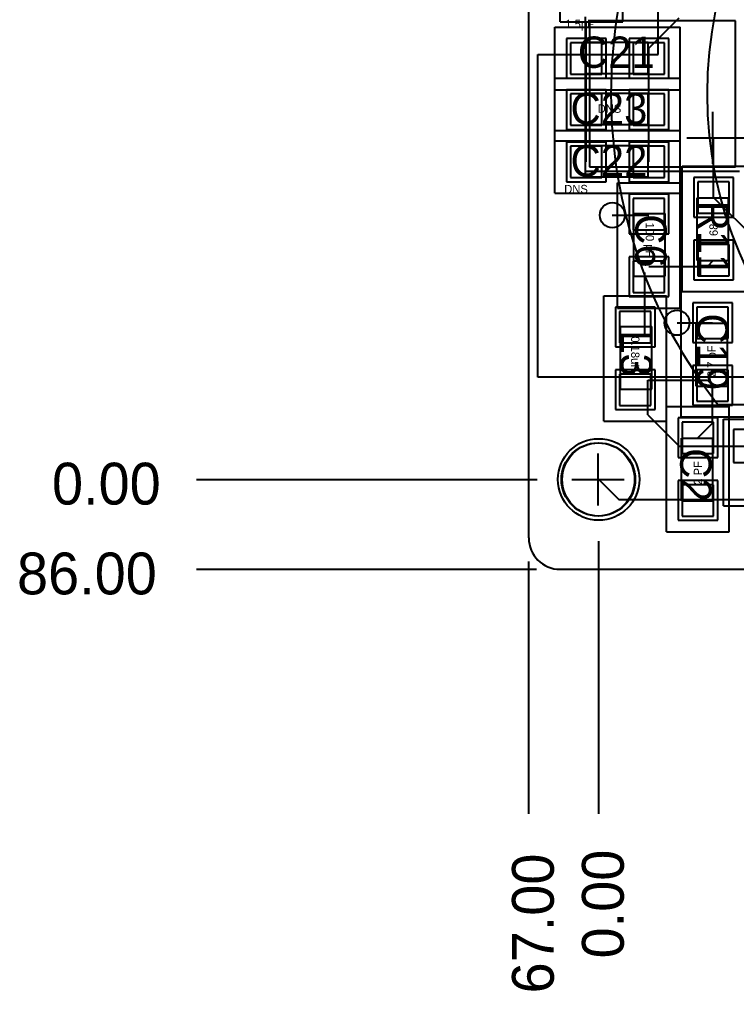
# Model space of a CAD drawing. Extents: x 8.73 to 13.33, y 4.89 to 11.88.
# Drawn here: x 8.763 to 9.45, y 6.682 to 7.611 of the extents above; entities that cross this region are included whole.
import ezdxf

# ---------------------------------------------------------------- set-up
doc = ezdxf.new("R2010")
doc.units = 0
doc.header["$MEASUREMENT"] = 0
for name, color, linetype in [('BOTTOMLAYER', 5, 'CONTINUOUS'), ('BOTTOMOVERLAY', 54, 'CONTINUOUS'), ('BOTTOMPASTE', 16, 'CONTINUOUS'), ('BOTTOMSOLDER', 6, 'CONTINUOUS'), ('MECHANICAL1', 6, 'CONTINUOUS'), ('MECHANICAL2', 216, 'CONTINUOUS'), ('MECHANICAL6', 56, 'CONTINUOUS'), ('MULTILAYER', 9, 'CONTINUOUS'), ('TOPLAYER', 1, 'CONTINUOUS'), ('TOPOVERLAY', 2, 'CONTINUOUS'), ('TOPPASTE', 8, 'CONTINUOUS'), ('TOPSOLDER', 216, 'CONTINUOUS')]:
    doc.layers.add(name, color=color, linetype=linetype)

msp = doc.modelspace()

# ---------------------------------------------------------------- linework, layer by layer
at = {"layer": 'BOTTOMLAYER'}
for p, q in [((9.374806, 7.577735), (9.374806, 7.722415)), ((9.448811, 7.609882), (9.309047, 7.609882)), ((9.309047, 7.609882), (9.309047, 7.470118)), ((9.448811, 7.470118), (9.448811, 7.609882)), ((9.259666, 7.269086), (9.259666, 7.577735)), ((9.259666, 7.577735), (9.374806, 7.577735)), ((9.309047, 7.470118), (9.448811, 7.470118)), ((9.498121, 7.269086), (9.259666, 7.269086))]:
    msp.add_line(p, q, dxfattribs=at)
for centre, radius in [((9.331, 7.424), 0.012), ((9.393, 7.321), 0.012), ((9.318, 7.171), 0.035)]:
    msp.add_circle(centre, radius, dxfattribs=at)
at = {"layer": 'BOTTOMOVERLAY'}
msp.add_line((9.432158, 7.242818), (10.191842, 7.242818), dxfattribs=at)
for start, end in [(141.960965, 180), (180, 218.039035)]:
    msp.add_arc((9.812, 7.54), 0.482283, start, end, dxfattribs=at)
at = {"layer": 'BOTTOMPASTE'}
for p, q in [((9.448811, 7.609882), (9.309047, 7.609882)), ((9.309047, 7.609882), (9.309047, 7.470118)), ((9.448811, 7.470118), (9.448811, 7.609882)), ((9.309047, 7.470118), (9.448811, 7.470118))]:
    msp.add_line(p, q, dxfattribs=at)
at = {"layer": 'BOTTOMSOLDER'}
for p, q in [((9.305047, 7.613882), (9.305047, 7.466118)), ((9.305047, 7.466118), (9.452811, 7.466118))]:
    msp.add_line(p, q, dxfattribs=at)
msp.add_circle((9.318, 7.171), 0.039, dxfattribs=at)
at = {"layer": 'MECHANICAL1'}
for p, q in [((9.305468, 7.589748), (9.365469, 7.589748)), ((9.305468, 7.559748), (9.305468, 7.589748)), ((9.365469, 7.559748), (9.365469, 7.589748)), ((9.305468, 7.559748), (9.365469, 7.559748)), ((9.305468, 7.510748), (9.305468, 7.540748)), ((9.305468, 7.540748), (9.365469, 7.540748)), ((9.365469, 7.510748), (9.365469, 7.540748)), ((9.305468, 7.510748), (9.365469, 7.510748)), ((9.305468, 7.490748), (9.365469, 7.490748)), ((9.305468, 7.460748), (9.305468, 7.490748)), ((9.365469, 7.460748), (9.365469, 7.490748)), ((9.305468, 7.460748), (9.365469, 7.460748)), ((9.412252, 7.380469), (9.412252, 7.440468)), ((9.412252, 7.440468), (9.442252, 7.440468)), ((9.442252, 7.380469), (9.442252, 7.440468)), ((9.351748, 7.425531), (9.381748, 7.425531)), ((9.351748, 7.365532), (9.351748, 7.425531)), ((9.381748, 7.365532), (9.381748, 7.425531)), ((9.412252, 7.380469), (9.442252, 7.380469)), ((9.351748, 7.365532), (9.381748, 7.365532)), ((9.338748, 7.317469), (9.368748, 7.317469)), ((9.338748, 7.257468), (9.338748, 7.317469)), ((9.368748, 7.257468), (9.368748, 7.317469)), ((9.411252, 7.320468), (9.441252, 7.320468)), ((9.411252, 7.260468), (9.411252, 7.320468)), ((9.441252, 7.260468), (9.441252, 7.320468)), ((9.411252, 7.260468), (9.441252, 7.260468)), ((9.338748, 7.257468), (9.368748, 7.257468)), ((9.397252, 7.150468), (9.397252, 7.210469)), ((9.397252, 7.210469), (9.427252, 7.210469)), ((9.427252, 7.150468), (9.427252, 7.210469)), ((9.397252, 7.150468), (9.427252, 7.150468))]:
    msp.add_line(p, q, dxfattribs=at)
msp.add_circle((9.812, 7.54003), 0.39, dxfattribs=at)
at = {"layer": 'MECHANICAL2'}
for p, q in [((8.933, 7.171), (9.259, 7.171)), ((9.318, 6.851), (9.318, 7.112)), ((8.933, 7.085), (9.2585, 7.085)), ((9.251, 6.851), (9.251, 7.0925))]:
    msp.add_line(p, q, dxfattribs=at)
at = {"layer": 'MECHANICAL6'}
for p, q in [((9.427323, 7.473), (9.427323, 7.523)), ((9.402323, 7.497999), (9.452323, 7.497999)), ((9.317323, 7.146), (9.317323, 7.196)), ((9.292323, 7.170999), (9.342323, 7.170999))]:
    msp.add_line(p, q, dxfattribs=at)
for centre in [(9.317323, 7.170999), (9.318, 7.171)]:
    msp.add_circle(centre, 0.035, dxfattribs=at)
at = {"layer": 'MULTILAYER'}
for p, q in [((9.251, 7.115), (9.251, 8.044)), ((9.281, 7.085), (10.299, 7.085))]:
    msp.add_line(p, q, dxfattribs=at)
for centre, radius in [((9.331, 7.424), 0.012), ((9.393, 7.321), 0.012), ((9.318, 7.171), 0.035)]:
    msp.add_circle(centre, radius, dxfattribs=at)
msp.add_arc((9.281, 7.115), 0.03, 180, 270, dxfattribs=at)
at = {"layer": 'TOPLAYER'}
for p, q in [((9.281, 7.609), (9.281, 8.048)), ((9.341, 7.609), (9.341, 7.642)), ((9.281, 7.609), (9.306, 7.609)), ((9.306, 7.574), (9.306, 7.609)), ((9.306, 7.609), (9.341, 7.609)), ((9.366, 7.584), (9.395, 7.613)), ((9.291, 7.589), (9.291, 7.559)), ((9.321, 7.589), (9.291, 7.589)), ((9.321, 7.559), (9.321, 7.589)), ((9.351, 7.589), (9.351, 7.559)), ((9.381, 7.589), (9.351, 7.589)), ((9.381, 7.559), (9.381, 7.589)), ((9.366, 7.475), (9.366, 7.584)), ((9.306, 7.525), (9.306, 7.574)), ((9.306, 7.557), (9.306, 7.574)), ((9.291, 7.559), (9.321, 7.559)), ((9.351, 7.559), (9.381, 7.559)), ((9.291, 7.54), (9.291, 7.51)), ((9.321, 7.54), (9.291, 7.54)), ((9.321, 7.51), (9.321, 7.54)), ((9.351, 7.54), (9.351, 7.51)), ((9.381, 7.54), (9.351, 7.54)), ((9.381, 7.51), (9.381, 7.54)), ((9.306, 7.475), (9.306, 7.525)), ((9.291, 7.51), (9.321, 7.51)), ((9.351, 7.51), (9.381, 7.51)), ((9.428, 7.498), (9.56, 7.498)), ((9.428, 7.441), (9.428, 7.498)), ((9.291, 7.49), (9.291, 7.46)), ((9.321, 7.49), (9.291, 7.49)), ((9.321, 7.46), (9.321, 7.49)), ((9.351, 7.49), (9.351, 7.46)), ((9.381, 7.49), (9.351, 7.49)), ((9.381, 7.46), (9.381, 7.49)), ((9.291, 7.46), (9.321, 7.46)), ((9.351, 7.46), (9.381, 7.46)), ((9.443, 7.456), (9.413, 7.456)), ((9.413, 7.456), (9.413, 7.426)), ((9.443, 7.426), (9.443, 7.456)), ((9.381, 7.44), (9.351, 7.44)), ((9.351, 7.44), (9.351, 7.41)), ((9.381, 7.41), (9.381, 7.44)), ((9.428, 7.441), (9.468, 7.401)), ((9.331, 7.424), (9.366, 7.424)), ((9.413, 7.426), (9.443, 7.426)), ((9.351, 7.41), (9.381, 7.41)), ((9.443, 7.396), (9.413, 7.396)), ((9.413, 7.396), (9.413, 7.366)), ((9.443, 7.366), (9.443, 7.396)), ((9.381, 7.38), (9.351, 7.38)), ((9.351, 7.38), (9.351, 7.35)), ((9.366, 7.375), (9.422, 7.375)), ((9.381, 7.35), (9.381, 7.38)), ((9.422, 7.375), (9.428, 7.381)), ((9.362, 7.365), (9.362, 7.369)), ((9.362, 7.316937), (9.362, 7.365)), ((9.413, 7.366), (9.443, 7.366)), ((9.351, 7.35), (9.381, 7.35)), ((9.442, 7.336), (9.412, 7.336)), ((9.412, 7.336), (9.412, 7.306)), ((9.442, 7.306), (9.442, 7.336)), ((9.368, 7.331937), (9.338, 7.331937)), ((9.338, 7.331937), (9.338, 7.301937)), ((9.368, 7.301937), (9.368, 7.331937)), ((9.362, 7.31), (9.362, 7.316937)), ((9.393, 7.321), (9.427, 7.321)), ((9.338, 7.301937), (9.368, 7.301937)), ((9.412, 7.306), (9.442, 7.306)), ((9.368, 7.271937), (9.338, 7.271937)), ((9.338, 7.271937), (9.338, 7.241937)), ((9.368, 7.241937), (9.368, 7.271937)), ((9.442, 7.276), (9.412, 7.276)), ((9.412, 7.276), (9.412, 7.246)), ((9.442, 7.246), (9.442, 7.276)), ((9.365, 7.266), (9.422, 7.266)), ((9.365, 7.256937), (9.365, 7.266)), ((9.422, 7.266), (9.427, 7.261)), ((9.427, 7.225), (9.427, 7.261)), ((9.365, 7.233), (9.365, 7.256937)), ((9.338, 7.241937), (9.368, 7.241937)), ((9.412, 7.246), (9.442, 7.246)), ((9.365, 7.233), (9.395, 7.203)), ((9.428, 7.226), (9.398, 7.226)), ((9.398, 7.226), (9.398, 7.196)), ((9.413, 7.211), (9.427, 7.225)), ((9.428, 7.196), (9.428, 7.226)), ((9.395, 7.203), (9.413, 7.203)), ((9.398, 7.196), (9.428, 7.196)), ((9.413, 7.203), (9.463, 7.203)), ((9.318, 7.171), (9.337181, 7.151819)), ((9.428, 7.166), (9.398, 7.166)), ((9.398, 7.166), (9.398, 7.136)), ((9.428, 7.136), (9.428, 7.166)), ((9.337181, 7.151819), (9.413, 7.151819)), ((9.413, 7.151819), (9.482685, 7.151819)), ((9.398, 7.136), (9.428, 7.136))]:
    msp.add_line(p, q, dxfattribs=at)
for centre, radius in [((9.331, 7.424), 0.012), ((9.393, 7.321), 0.012), ((9.318, 7.171), 0.035)]:
    msp.add_circle(centre, radius, dxfattribs=at)
at = {"layer": 'TOPOVERLAY'}
for p, q in [((9.276, 7.604), (9.396, 7.604)), ((9.276, 7.574), (9.276, 7.604)), ((9.396, 7.544), (9.396, 7.604)), ((9.276, 7.544), (9.276, 7.574)), ((9.276, 7.525), (9.276, 7.555)), ((9.276, 7.555), (9.396, 7.555)), ((9.396, 7.495), (9.396, 7.555)), ((9.276, 7.544), (9.396, 7.544)), ((9.276, 7.495), (9.276, 7.525)), ((9.276, 7.505), (9.396, 7.505)), ((9.276, 7.475), (9.276, 7.505)), ((9.396, 7.445), (9.396, 7.505)), ((9.276, 7.495), (9.396, 7.495)), ((9.276, 7.445), (9.276, 7.475)), ((9.398, 7.471), (9.458, 7.471)), ((9.398, 7.351), (9.398, 7.471)), ((9.336, 7.335), (9.336, 7.455)), ((9.336, 7.455), (9.366, 7.455)), ((9.366, 7.455), (9.396, 7.455)), ((9.396, 7.335), (9.396, 7.455)), ((9.276, 7.445), (9.396, 7.445)), ((9.323, 7.226937), (9.323, 7.346937)), ((9.323, 7.346937), (9.353, 7.346937)), ((9.353, 7.346937), (9.383, 7.346937)), ((9.383, 7.226937), (9.383, 7.346937)), ((9.397, 7.231), (9.397, 7.351)), ((9.397, 7.351), (9.457, 7.351)), ((9.398, 7.351), (9.428, 7.351)), ((9.428, 7.351), (9.458, 7.351)), ((9.336, 7.335), (9.396, 7.335)), ((9.383, 7.241), (9.443, 7.241)), ((9.383, 7.121), (9.383, 7.241)), ((9.443, 7.121), (9.443, 7.241)), ((9.323, 7.226937), (9.383, 7.226937)), ((9.397, 7.231), (9.427, 7.231)), ((9.427, 7.231), (9.457, 7.231)), ((9.437409, 7.145914), (9.437409, 7.228591)), ((9.437409, 7.228591), (9.525992, 7.228591)), ((9.437409, 7.145914), (9.457094, 7.145914)), ((9.383, 7.121), (9.413, 7.121)), ((9.413, 7.121), (9.443, 7.121))]:
    msp.add_line(p, q, dxfattribs=at)
at = {"layer": 'TOPPASTE'}
for p, q in [((9.291, 7.589), (9.291, 7.559)), ((9.321, 7.589), (9.291, 7.589)), ((9.321, 7.559), (9.321, 7.589)), ((9.351, 7.589), (9.351, 7.559)), ((9.381, 7.589), (9.351, 7.589)), ((9.381, 7.559), (9.381, 7.589)), ((9.291, 7.559), (9.321, 7.559)), ((9.351, 7.559), (9.381, 7.559)), ((9.291, 7.54), (9.291, 7.51)), ((9.321, 7.54), (9.291, 7.54)), ((9.321, 7.51), (9.321, 7.54)), ((9.351, 7.54), (9.351, 7.51)), ((9.381, 7.54), (9.351, 7.54)), ((9.381, 7.51), (9.381, 7.54)), ((9.291, 7.51), (9.321, 7.51)), ((9.351, 7.51), (9.381, 7.51)), ((9.291, 7.49), (9.291, 7.46)), ((9.321, 7.49), (9.291, 7.49)), ((9.321, 7.46), (9.321, 7.49)), ((9.351, 7.49), (9.351, 7.46)), ((9.381, 7.49), (9.351, 7.49)), ((9.381, 7.46), (9.381, 7.49)), ((9.291, 7.46), (9.321, 7.46)), ((9.351, 7.46), (9.381, 7.46)), ((9.443, 7.456), (9.413, 7.456)), ((9.413, 7.456), (9.413, 7.426)), ((9.443, 7.426), (9.443, 7.456)), ((9.381, 7.44), (9.351, 7.44)), ((9.351, 7.44), (9.351, 7.41)), ((9.381, 7.41), (9.381, 7.44)), ((9.413, 7.426), (9.443, 7.426)), ((9.351, 7.41), (9.381, 7.41)), ((9.443, 7.396), (9.413, 7.396)), ((9.413, 7.396), (9.413, 7.366)), ((9.443, 7.366), (9.443, 7.396)), ((9.381, 7.38), (9.351, 7.38)), ((9.351, 7.38), (9.351, 7.35)), ((9.381, 7.35), (9.381, 7.38)), ((9.413, 7.366), (9.443, 7.366)), ((9.351, 7.35), (9.381, 7.35)), ((9.442, 7.336), (9.412, 7.336)), ((9.412, 7.336), (9.412, 7.306)), ((9.442, 7.306), (9.442, 7.336)), ((9.368, 7.331937), (9.338, 7.331937)), ((9.338, 7.331937), (9.338, 7.301937)), ((9.368, 7.301937), (9.368, 7.331937)), ((9.338, 7.301937), (9.368, 7.301937)), ((9.412, 7.306), (9.442, 7.306)), ((9.368, 7.271937), (9.338, 7.271937)), ((9.338, 7.271937), (9.338, 7.241937)), ((9.368, 7.241937), (9.368, 7.271937)), ((9.442, 7.276), (9.412, 7.276)), ((9.412, 7.276), (9.412, 7.246)), ((9.442, 7.246), (9.442, 7.276)), ((9.338, 7.241937), (9.368, 7.241937)), ((9.412, 7.246), (9.442, 7.246)), ((9.428, 7.226), (9.398, 7.226)), ((9.398, 7.226), (9.398, 7.196)), ((9.428, 7.196), (9.428, 7.226)), ((9.398, 7.196), (9.428, 7.196)), ((9.428, 7.166), (9.398, 7.166)), ((9.398, 7.166), (9.398, 7.136)), ((9.428, 7.136), (9.428, 7.166)), ((9.398, 7.136), (9.428, 7.136))]:
    msp.add_line(p, q, dxfattribs=at)
at = {"layer": 'TOPSOLDER'}
for p, q in [((9.287, 7.593), (9.287, 7.555)), ((9.325, 7.593), (9.287, 7.593)), ((9.325, 7.555), (9.325, 7.593)), ((9.347, 7.593), (9.347, 7.555)), ((9.385, 7.593), (9.347, 7.593)), ((9.385, 7.555), (9.385, 7.593)), ((9.287, 7.555), (9.325, 7.555)), ((9.347, 7.555), (9.385, 7.555)), ((9.287, 7.544), (9.287, 7.506)), ((9.325, 7.544), (9.287, 7.544)), ((9.325, 7.506), (9.325, 7.544)), ((9.347, 7.544), (9.347, 7.506)), ((9.385, 7.544), (9.347, 7.544)), ((9.385, 7.506), (9.385, 7.544)), ((9.287, 7.506), (9.325, 7.506)), ((9.347, 7.506), (9.385, 7.506)), ((9.287, 7.494), (9.287, 7.456)), ((9.325, 7.494), (9.287, 7.494)), ((9.325, 7.456), (9.325, 7.494)), ((9.347, 7.494), (9.347, 7.456)), ((9.385, 7.494), (9.347, 7.494)), ((9.385, 7.456), (9.385, 7.494)), ((9.287, 7.456), (9.325, 7.456)), ((9.347, 7.456), (9.385, 7.456)), ((9.447, 7.46), (9.409, 7.46)), ((9.409, 7.46), (9.409, 7.422)), ((9.447, 7.422), (9.447, 7.46)), ((9.385, 7.444), (9.347, 7.444)), ((9.347, 7.444), (9.347, 7.406)), ((9.385, 7.406), (9.385, 7.444)), ((9.409, 7.422), (9.447, 7.422)), ((9.347, 7.406), (9.385, 7.406)), ((9.447, 7.4), (9.409, 7.4)), ((9.409, 7.4), (9.409, 7.362)), ((9.447, 7.362), (9.447, 7.4)), ((9.385, 7.384), (9.347, 7.384)), ((9.347, 7.384), (9.347, 7.346)), ((9.385, 7.346), (9.385, 7.384)), ((9.409, 7.362), (9.447, 7.362)), ((9.347, 7.346), (9.385, 7.346)), ((9.372, 7.335937), (9.334, 7.335937)), ((9.334, 7.335937), (9.334, 7.297937)), ((9.372, 7.297937), (9.372, 7.335937)), ((9.446, 7.34), (9.408, 7.34)), ((9.408, 7.34), (9.408, 7.302)), ((9.446, 7.302), (9.446, 7.34)), ((9.334, 7.297937), (9.372, 7.297937)), ((9.408, 7.302), (9.446, 7.302)), ((9.446, 7.28), (9.408, 7.28)), ((9.408, 7.28), (9.408, 7.242)), ((9.446, 7.242), (9.446, 7.28)), ((9.372, 7.275937), (9.334, 7.275937)), ((9.334, 7.275937), (9.334, 7.237937)), ((9.372, 7.237937), (9.372, 7.275937)), ((9.408, 7.242), (9.446, 7.242)), ((9.334, 7.237937), (9.372, 7.237937)), ((9.432, 7.23), (9.394, 7.23)), ((9.394, 7.23), (9.394, 7.192)), ((9.432, 7.192), (9.432, 7.23)), ((9.478811, 7.218811), (9.447189, 7.218811)), ((9.447189, 7.218811), (9.447189, 7.187189)), ((9.394, 7.192), (9.432, 7.192)), ((9.447189, 7.187189), (9.478811, 7.187189)), ((9.432, 7.17), (9.394, 7.17)), ((9.394, 7.17), (9.394, 7.132)), ((9.432, 7.132), (9.432, 7.17)), ((9.394, 7.132), (9.432, 7.132))]:
    msp.add_line(p, q, dxfattribs=at)
msp.add_circle((9.318, 7.171), 0.039, dxfattribs=at)

# ---------------------------------------------------------------- texts
at = {"layer": 'MECHANICAL1'}
for s, p in [('1.5pF', (9.286, 7.603)), ('DNS', (9.317, 7.522)), ('DNS', (9.285, 7.445))]:
    msp.add_text(s, height=0.008, dxfattribs=at).set_placement(p)
for s, rotation, p in [('100 pF', 270, (9.363, 7.417)), ('68', 90, (9.432, 7.404)), ('0.18uH', 270, (9.349, 7.308)), ('2.7 pF', 90, (9.43, 7.269)), ('2 PF', 90, (9.417, 7.166))]:
    msp.add_text(s, height=0.008, rotation=rotation, dxfattribs=at).set_placement(p)
at = {"layer": 'MECHANICAL2'}
for s, p in [('0.00', (8.794548, 7.147004)), ('86.00', (8.761031, 7.061005))]:
    msp.add_text(s, height=0.04, dxfattribs=at).set_placement(p)
for s, p in [('0.00', (9.341996, 6.712548)), ('67.00', (9.274996, 6.679031))]:
    msp.add_text(s, height=0.04, rotation=90, dxfattribs=at).set_placement(p)
at = {"layer": 'TOPOVERLAY'}
for s, p in [('C21', (9.298, 7.565)), ('C23', (9.291, 7.511)), ('C22', (9.291, 7.461))]:
    msp.add_text(s, height=0.03, dxfattribs=at).set_placement(p)
for s, p in [('R11', (9.413, 7.438)), ('C6', (9.353, 7.425)), ('C19', (9.412, 7.33)), ('L3', (9.339, 7.313937)), ('C2', (9.396, 7.201))]:
    msp.add_text(s, height=0.03, rotation=270, dxfattribs=at).set_placement(p)

doc.saveas('drawing.dxf')
